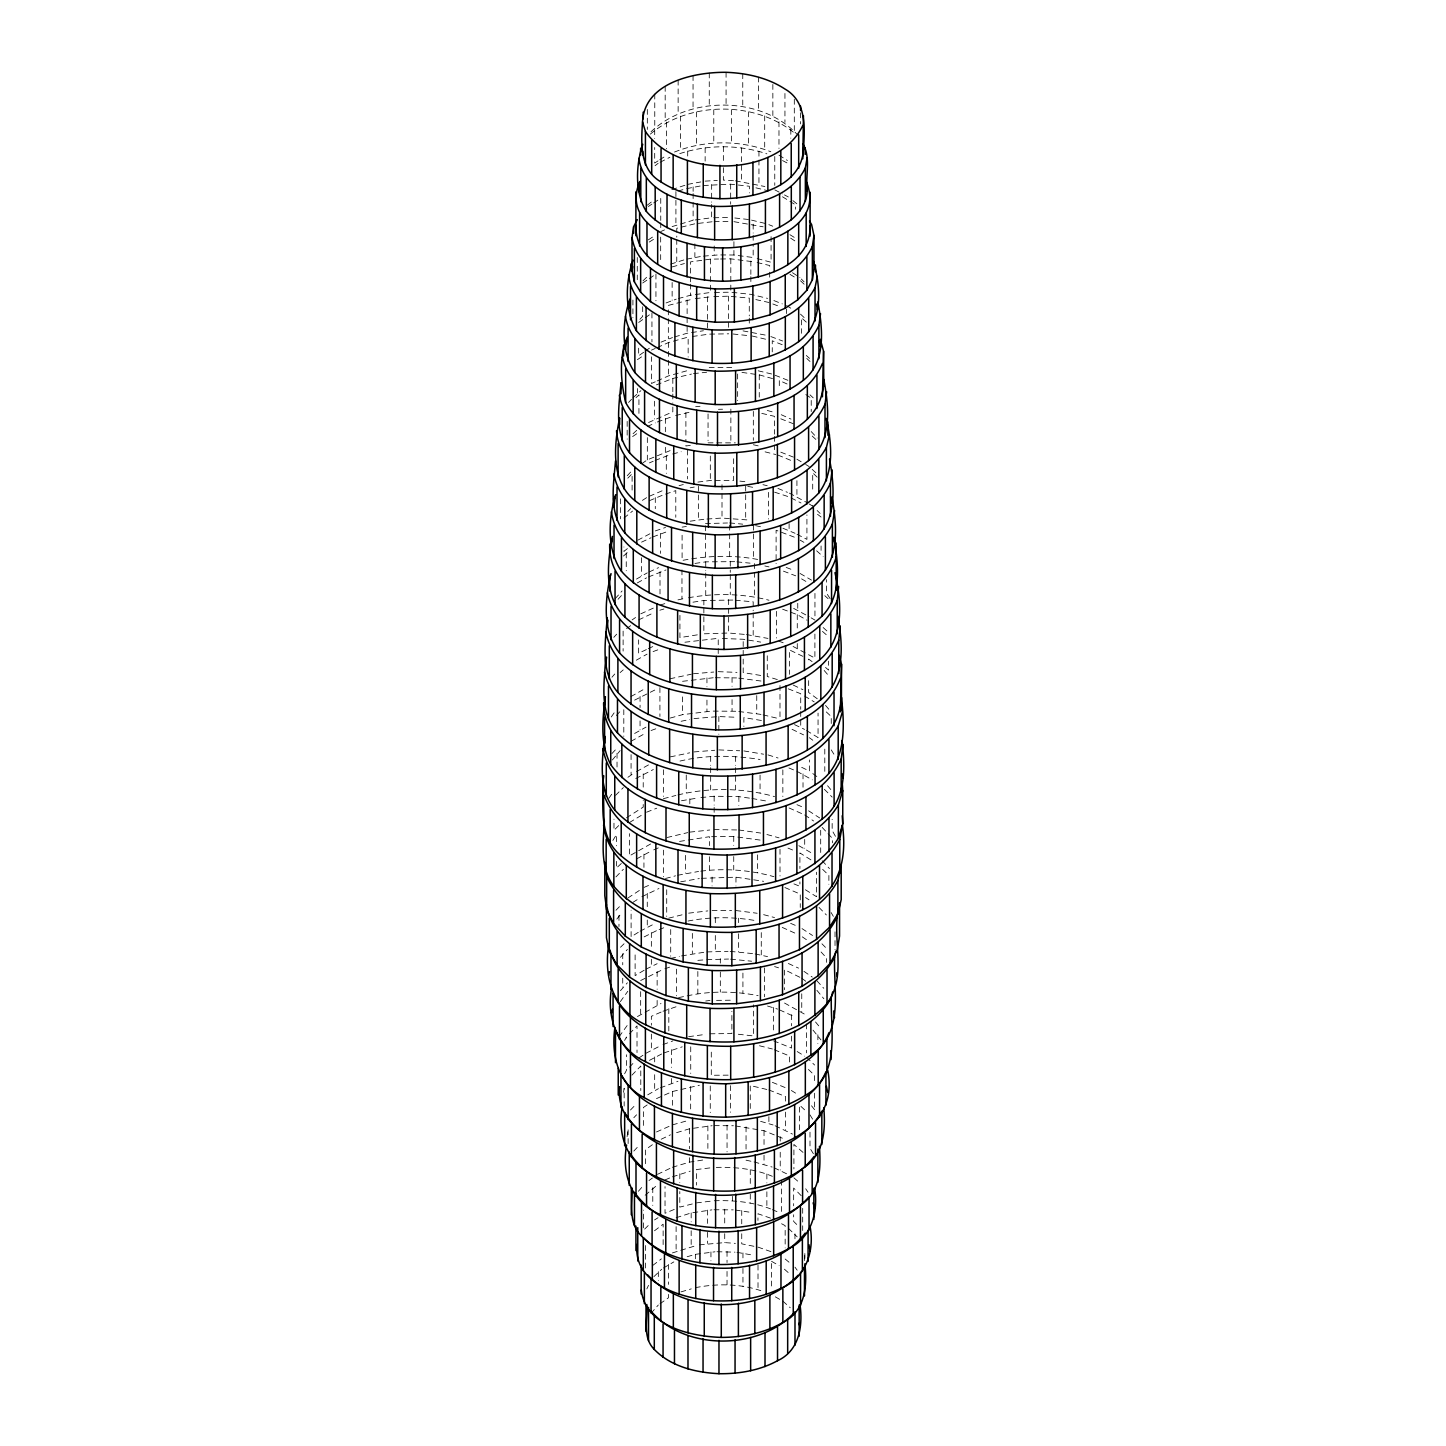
<?xml version="1.0" encoding="UTF-8"?>
<svg xmlns="http://www.w3.org/2000/svg" width="1446" height="1446" viewBox="0 0 1446 1446"><rect width="100%" height="100%" fill="white"/><g stroke="black" fill="none" stroke-linecap="round" stroke-linejoin="round"><path stroke-width="0.75" stroke-dasharray="5 3.75" d="M804.554 1260.605L804.844 1252.688L804.844 1259.358M627.094 1136.628L628.124 1128.892L628.124 1144.455M623.515 1092.308L624.166 1088.278L624.166 1106.063M646.832 1288.928L648.513 1285.331M624.618 1040.433L626.443 1036.963L626.443 1041.409M624.618 1073.782L626.443 1070.311L626.443 1054.749M616.809 919.132L622.015 912.408M612.869 840.451L616.448 834.685L616.448 845.802M620.461 957.324L627.383 949.426M620.461 990.673L627.383 982.774M611.278 716.963L614.749 711.938M612.327 760L620.153 750.601M608.802 798.373L612.327 793.348M620.334 1001.644L627.799 991.287M619.105 1036.728L627.799 1024.636M651.043 131.731C688.856 95.852 760.704 95.779 796.818 134.062M638.391 1191.287L644.103 1184.672M611.965 677.216L614.749 674.017M653.935 1276.619L661.708 1269.227M651.007 1313.293L658.328 1304.997M623.479 556.041L629.661 550.546M615.146 598.716L622.087 590.944M618.057 599.277L622.322 594.559M613.809 637.343L616.647 634.198M627.239 475.734L632.625 469.914M616.358 715.463L622.304 709.082M611.893 753.601L617.84 747.221M628.576 402.476L631.522 399.313M632.986 397.74L640.903 390.637M633.818 1117.722L636.565 1114.794M633.818 1151.07L639.295 1145.214M639.891 319.331L642.675 316.367L642.675 303.027M629.462 1033.8L637.017 1025.901L637.017 1052.58M629.462 1067.148L635.499 1060.822M615.942 876.927L623.389 869.263M615.942 910.275L621.907 904.148M631.92 1075.155L640.777 1066.063L640.777 1090.519M630.456 1110.022L636.348 1103.949M627.799 478.174L632.101 473.764L632.101 491.568M627.799 511.523L630.655 508.594M650.339 134.117C689.471 100.822 755.86 100.822 795.246 133.701M615.544 795.372L623.353 787.582M618.671 825.612L613.972 830.293L613.972 819.177M645.151 1195.264L658.038 1184.364M648.206 1225.575L643.615 1230.13L643.615 1210.103M620.497 947.257L625.034 942.792M643.018 280.795L647.32 276.602M621.328 863.479L616.448 868.034L616.448 861.364M636.005 397.65L638.933 394.921L638.933 414.93M633.059 433.728L637.469 429.625M620.153 672.553L623.244 669.878M627.944 777.279L634.686 772.598M637.451 1016.556L661.003 1003.506M623.931 518.048L632.571 511.053M627.383 548.612L623.931 551.396L623.931 546.95M655.056 165.73L658.147 163.308M647.32 205.169L651.965 201.518M654.478 1230.781L663.136 1224.202L663.136 1246.434M652.742 1265.449L661.4 1258.87M652.381 1144.708L645.549 1149.66L645.549 1167.446M648.965 1180.532L652.381 1178.056M626.57 628.576L631.757 624.853M663.407 1268.015L673.836 1261.906M660.009 1303.786L668.468 1297.767L668.468 1293.32M638.662 322.458L643.651 318.915M645.314 317.74L650.284 314.198M643.651 352.264L638.662 355.806L638.662 346.913M645.314 351.089L650.284 347.564M636.475 579.087L647.248 572.869M637.306 582.919L646.543 577.858M632.101 619.918L635.571 617.496M632.625 436.565L638.138 432.788M641.825 463.624L647.338 459.846L671.522 450.031M637.397 359.674L642.657 356.096M634.631 700.117L657.93 688.459M634.631 733.465L646.019 727.121M647.157 1104.943L643.416 1107.473L643.416 1127.482M642.675 283.018L647.645 279.656M649.308 278.554L654.279 275.192M648.314 206.525L651.857 204.139M653.646 202.964L660.75 198.21L660.75 220.443M648.314 239.873L653.646 236.313M638.807 1058.038L644.175 1054.459M645.964 1053.266L661.057 1045.44M636.8 858.797L651.748 850.718M627.871 898.02L640.361 889.796M649.471 1060.352L662.196 1053.7M647.736 1094.839L658.436 1088.657M642.404 500.388L647.555 497.026M658.038 160.886L654.695 163.055L654.695 147.492M659.719 159.801L666.407 155.463M635.77 778.526L653.321 769.543M626.48 817.821L643.217 807.121L643.217 800.451M654.532 1219.936L658.038 1217.713M632.896 902.376L640.072 897.839M641.879 896.719L658.942 888.513M638.282 932.327L631.107 936.845L631.107 910.167M640.072 931.206L655.038 923.47M649.236 242.06L654.948 238.463M629.444 822.539L642.729 814.514M648.585 422.485L672.824 411.803L672.824 402.91M644.139 936.9L657.153 930.356M644.139 970.248L635.119 975.634L635.119 951.179M645.946 969.182L657.153 963.705M636.33 660.189L647.067 654.134M630.944 696.556L645.278 688.495M631.071 741.274L645.512 733.212M636.475 771.604L649.127 764.554M640.668 980.515L662.937 969.489M649.435 500.678L663.497 494.785M637.74 540.208L651.387 532.996M660.099 162.295L669.86 157.271M672.408 1252.923L697.334 1245.223M661.202 1139.231L670.474 1134.821M657.496 1174.333L670.474 1168.169M638.644 619.882L654.026 612.634M646.344 649.597L638.644 653.231L638.644 639.891M648.26 648.694L654.026 645.982M661.057 342.142L672.517 337.533M641.572 542.142L651.025 537.767M652.905 536.9L669.118 530.881M649.127 571.983L658.581 567.627M648.477 576.972L665.991 569.959M640.777 613.845L654.243 607.682M647.338 426.498L655.345 422.901M657.352 421.997L673.565 416.105M651.441 350.131L655.255 348.45M657.153 347.6L668.612 342.503L688.151 337.081L688.151 357.09M655.255 381.798L651.441 383.497L651.441 356.819M657.153 380.949L668.612 375.852L688.151 370.429M656.484 1098.617L672.462 1091.513L699.376 1085.259M656.484 1131.965L670.474 1125.747M666.064 302.955L676.24 299.141M660.75 231.559L664.545 229.896M672.119 226.588L693.122 220.244L693.122 202.458M661.057 1012.092L651.351 1016.321L651.351 1025.214M662.991 1011.242L676.746 1006.543M662.991 1044.59L672.788 1040.957M653.7 849.887L659.557 847.356M643.94 887.446L651.748 884.084M664.076 1052.887L682.223 1046.832M660.316 1087.844L677.975 1081.319M649.435 462.883L653.176 461.274M655.056 460.479L670.546 454.532M649.435 496.231L662.557 490.61M674.505 152.029C704.889 139.882 740.352 139.828 770.826 151.758M665.033 1179.918L670.564 1177.604M672.408 1176.845L690.212 1171.133M674.252 1209.434L665.033 1213.266L665.033 1186.588M670.727 264.112L684.808 259.629M646.525 812.218L656.737 808.206M650.61 843.976L629.444 855.887L629.444 833.655M656.43 384.853L672.824 378.454L691.405 374.098M659.087 929.597L664.889 927.338M653.086 651.586L659.43 649.272M651.062 730.501L656.864 728.423M664.871 968.802L670.673 966.759M665.54 494.098L675.788 490.61L675.788 517.288M655.291 530.935L665.54 527.447M679.747 153.638C707.709 144.437 738.942 144.492 766.85 153.836M671.812 189.607L685.711 185.016M676.113 1217.731L691.17 1212.941L711.884 1209.868M676.583 1132.67L689.362 1128.82L712.137 1125.711M672.336 1167.284L689.362 1162.168L703.768 1159.873M659.864 610.212L663.877 609.019M687.157 1256.737L695.363 1254.333L714.957 1251.802M680.994 1291.893L691.26 1288.874M668.341 305.395L693.23 298.979M674.595 336.918L687.121 333.249L703.407 330.754M660.009 605.043L665.991 603.307M677.975 599.873L686.29 598.084M675.625 415.526L690.32 412.02M670.203 718.066L682.548 714.649L711.125 711.143M672.462 1124.861L688.639 1120.379M672.137 266.914L684.428 263.552M678.282 298.581L690.573 295.219L710.402 292.49L710.402 259.141L718.572 259.015M678.066 190.98L684.518 189.245M686.669 188.649L701.346 185.793M679.566 841.409L709.371 836.71L709.371 845.603M665.485 878.499L675.553 875.824M677.559 875.282L698.563 871.468M672.679 453.99L681.174 451.748M679.042 485.657L683.289 484.537M680.018 761.066C706.19 754.776 733.592 755.246 760.054 759.512M663.425 798.662L675.878 795.463M677.939 794.939C709.516 787.293 743.262 787.817 774.55 796.601M692.291 1203.958L679.801 1207.121L679.801 1191.558M680.668 881.807L699.286 878.572M668.703 918.156L682.657 914.667M686.814 259.141L701.31 256.376M681.5 800.741L698.653 797.849M666.949 837.541L687.736 832.607M688.007 921.048C710.763 916.583 734.369 916.728 757.162 920.885M670.709 958.427L679.367 956.421M681.518 955.914L704.871 952.137M684.934 642.223L718.228 638.319L718.228 653.881M670.004 678.77L691.333 674.216M681.12 721.283L689.706 719.475M670.402 756.873L689.706 752.824M678.608 997.613L685.024 996.312M687.157 995.878C710.42 990.799 734.803 990.998 758.12 995.679M690.158 487.826L694.261 487.049M690.158 521.193L704.817 519.168M687.7 184.365L700.786 181.943M699.376 1244.861L724.717 1242.602L735.363 1243.379M692.977 602.187L703.859 600.47L733.104 600.054M697.334 634.848L679.927 637.596L679.927 615.363M695.363 1287.681C717.324 1283.343 740.605 1283.65 761.879 1291.025M695.255 298.653L711.667 296.665M682.096 527.121L686.344 526.471M757.65 559.457C732.724 554.722 706.949 555.662 682.096 560.47L682.096 533.791M694.948 563.434L705.738 561.843L734.658 561.663M688.459 597.758C715.065 592.968 742.774 593.493 769.001 600.235M690.32 445.368L685.892 446.001L685.892 439.331M682.548 681.301L713.221 677.758M692.363 336.484L709.209 334.134L728.712 333.809M710.402 259.141L690.573 261.871L690.573 281.88M703.407 185.504L730.664 184.184L749.353 186.245L749.353 192.914M695.183 219.973L711.649 217.75L711.649 204.41M705.72 1001.012L709.986 1000.451M688.639 1036.674L705.72 1034.36M700.732 871.179C725.115 868.07 750.239 869.986 773.917 876.674M697.894 482.096L710.311 480.488L733.646 480.379L733.646 455.924M709.823 1167.934L696.466 1169.543L696.466 1185.105M696.466 1202.891L712.047 1201.03M701.418 878.318L735.96 877.18L763.633 881.319M688.639 913.167L707.799 910.908M712.047 221.78L694.875 223.787L676.764 228.287L676.764 237.18M703.461 256.141L718.59 254.912M700.876 797.614L714.143 796.222L738.852 796.638L749.769 798.174M689.814 832.119L709.715 830.022M693.465 373.61L706.624 372.255M695.653 406.742L700.045 406.29M706.967 951.92L728.043 951.341M693.465 673.746L713.728 672.047M693.99 718.572L718.843 716.565L737.605 717.324M693.99 751.938L714.704 750.257M697.84 960.361L704.582 959.855M706.841 959.674L728.531 959.041M706.949 519.042L722.006 518.048L749.823 520.108M705.142 181.13L717.288 180.425M714.017 1209.76L733.23 1209.868M714.27 1125.639L733.375 1125.747M744.256 634.378L728.639 633.005L703.859 633.818L703.859 607.139M716.981 1251.73L735.002 1252.164M713.782 296.611L728.495 296.177L749.281 298.111L749.281 315.897M705.503 523.579L727.483 522.982M718.427 409.308L722.566 409.218M708.052 442.838L735.363 442.874M709.209 367.483L735.146 367.573M715.318 677.722L736.538 677.921M713.221 711.107L736.538 711.269M720.596 258.997L730.808 258.852L755.029 262.015M714.487 292.417L730.808 292.2L750.854 294.351L767.591 298.382M713.764 217.731L730.664 217.533M716.547 1000.361L731.875 1000.198M709.986 1033.8L731.875 1033.547L731.875 1011.314M711.595 836.692L733.737 836.529L761.699 840.289M728.151 1075.155L711.287 1075.264L711.287 1048.585M716.294 1167.41C735.273 1166.85 754.758 1168.91 772.363 1176.321M714.27 1200.758C733.285 1200.144 752.733 1201.879 770.537 1208.892M712.065 910.42L731.622 910.51M714.197 221.545L729.543 221.636M720.777 254.93L733.917 255.02L753.167 257.515L753.167 244.175M714.143 829.57L736.61 829.95M730.158 951.378L753.041 953.637M722.385 638.481L743.19 639.259L760.704 642.096M718.228 671.667L736.954 672.372M718.843 749.914L739.701 750.763M730.591 959.15L751.595 961.21M733.465 180.714L723.361 180.063L723.361 164.501M735.49 180.84L764.88 186.516M735.363 1210.031L751.884 1212.525M735.49 1125.928L764.03 1130.718L784.13 1138.906M735.327 600.253L753.185 601.825L753.185 610.718M746.479 634.577L767.953 638.409M736.99 1252.344L753.709 1255.273M743.045 330.881L766.741 335.345M729.67 522.928L742.702 524.157M736.864 561.861L750.076 563.145M733.014 333.99L747.944 335.58M738.779 678.156L760.976 681.03M738.779 711.504L760.976 714.396M734.821 217.984L749.353 219.593M738.328 1034.252L753.402 1035.932L753.402 1004.789M739.882 481.102L748.197 482.078M733.917 221.672L763.127 226.805M735.96 910.546L757.162 913.257M751.956 798.481L766.922 801.138M738.852 829.986L760.686 833.059M741.961 372.399L759.258 374.876L775.291 379.358M755.101 953.944L767.555 956.601M760.704 675.445L743.19 672.607L743.19 639.259M761.409 720.488L743.877 717.577L743.877 726.47M743.877 750.926L763.596 754.197M747.763 486.38L756.005 487.88M753.908 1246.289L741.744 1243.849L741.744 1232.715M746.046 1160.18L752.028 1161.481M754.035 1161.915L772.128 1167.049M755.824 299.575L768.91 302.485M755.607 525.639L763.813 527.483M764.844 565.946L769.001 566.886M761.789 413.375L774.478 416.34L774.478 434.143M753.33 444.735L759.674 446.218M752.209 336.014L766.235 339.358M758.228 370.809L772.254 374.134L788.16 380.406M763.09 714.884L779.99 718.897M766.832 1089.471L750.257 1085.53L750.257 1112.209M760.614 1121.337L773.05 1124.952M757.126 262.521L769.688 265.522L769.688 269.968M755.915 187.835L766.886 190.492M751.54 220.117L766.886 223.859M767.519 1006.018L777.587 1009.091M759.475 1045.765L772.363 1048.983M765.079 451.857L775.779 454.532M762.946 484.663L767.23 485.729M763.633 914.667L774.514 917.541M757.144 258.563L771.08 262.25L771.08 235.571M766.922 834.505L779.069 837.867M767.284 410.465L775.291 412.706M777.333 679.566L767.266 676.511L767.266 654.279M767.989 754.92L778.056 758.011M774.586 966.579L778.563 967.826M774.604 492.164L789.1 496.9L800.976 502.973M782.882 528.224L795.047 533.285M770.555 1218.147L757.957 1213.754L757.957 1220.424M757.957 1247.103L772.652 1252.236M774.152 1167.808L788.052 1174.477M782.648 609.218L797.27 614.64L807.067 620.244M778.472 641.03L784.744 643.343M793.095 646.452L814.893 658.075L814.893 633.619M772.833 303.967L780.677 306.914M770.881 336.575L782.629 341.003M794.306 537.153L776.104 530.248L776.104 563.615M786.208 567.447L794.306 570.519M783.443 571.134L795.716 575.833M793.655 608.405L809.218 616.701M780.786 418.816L793.366 423.75M780.786 452.164L793.366 457.099M788.269 688.82L800.723 693.719L800.723 709.281M794.505 724.609L804.572 729.399M782.196 344.708L772.254 340.786L772.254 351.902M768.892 1089.959L785.54 1096.538L785.54 1103.208M775.128 1125.783L792.48 1134.098M773.881 300.551L782.286 303.895M768.838 224.636L772.742 226.209M779.575 1009.904L795.3 1017.026M773.592 1040.831L791.558 1048.061L791.558 1034.721M787.962 848.097L793.926 850.537M793.926 883.886L799.909 886.326L799.909 881.879M774.279 1049.76L789.57 1056.014L789.57 1064.907M772.363 1082.331L785.738 1087.808M777.93 455.074L791.233 460.551M777.93 488.423L787.419 492.327M789.335 493.104L807.446 502.865M788.901 767.953L794.939 770.483M796.963 771.333L812.29 779.846M796.963 804.681L803.018 807.23M772.363 1209.669L779.701 1212.778M784.889 887.537L800.253 894.116L800.253 907.455M790.637 923.361L796.403 925.82M789.046 807.953L802.747 814.062M798.825 845.675L811.802 853.122M787.112 384.003L779.304 380.479L779.304 389.372M781.256 414.713L791.016 419.105M782.232 927.392L796.529 933.845M788.359 963.506L798.554 968.133M802.892 656.339L789.408 649.887L789.408 674.342M793.258 685.079L802.892 689.688M792.065 729.308L803.596 734.893M801.68 767.32L809.362 771.043L809.362 759.927M799.837 977.279L784.545 969.706L784.545 989.715M784.545 1003.054L806.904 1015.472M797.017 534.297L806.922 539.358L806.922 514.903M782.521 160.56L788.323 163.597M774.767 189.842L782.521 193.909M784.455 194.921L788.323 196.963M781.581 1223.732L785.16 1225.666L785.16 1247.898M771.531 1261.292L779.123 1265.684M775.327 1296.827L781.021 1300.117M800.108 540.135L803.904 542.34M800.108 573.484L811.459 580.099M801.572 578.87L807.302 582.232M811.116 617.84L814.948 620.081M796.891 459.195L803.922 463.425M805.675 464.473L809.2 466.588M804.572 696.05L814.206 701.87M806.507 730.555L818.056 737.55L818.056 713.095M789.986 274.36L795.246 277.56M786.479 305.558L791.739 308.775M782.485 196.783L788.07 200.199M789.932 201.356L795.499 204.79L795.499 209.236M789.932 234.704L795.499 238.138M797.18 1051.531L804.663 1056.14M810.917 859.864L799.909 852.959L799.909 868.54M805.404 889.76L816.43 896.647L816.43 872.191M791.342 1090.483L798.481 1094.947M809.2 503.967L812.706 506.172L812.706 501.726M778.978 155.156L787.437 160.506M808.585 810.808L819.701 817.966M805.53 897.55L809.055 899.846M802.006 928.603L812.562 935.508M790.637 238.138L796.204 241.807M792.498 272.716L799.927 277.596M804.699 814.948L813.592 820.985M805.838 394.541L811.224 398.228L811.224 411.568M802.277 936.845L807.266 940.28M803.94 971.351L812.254 977.08M812.11 661.635L808.657 659.105L808.657 663.551M817.261 698.761L808.657 692.471L808.657 676.891M809.362 737.695L812.797 740.225M812.797 773.574L817.948 777.388M801.753 978.219L806.904 982.123M817.532 514.288L821.075 517.053M792.914 200.633L797.505 204.302M788.432 1228.377L797.18 1236.854M785.16 1259.014L790.058 1263.081M803 1152.39L793.908 1144.455L793.908 1168.928M793.908 1177.821L799.963 1183.099M822.467 631.378L828.522 636.71M825.485 667.401L828.522 670.058L828.522 661.165M784.401 1269.172L790.239 1274.378M782.937 1301.219L790.239 1307.726M806.29 322.115L801.409 317.74L801.409 333.303M806.29 355.463L809.561 358.391M816.629 550.799L823.154 556.674M824.816 595.698L828.106 598.68M823.172 627.546L828.106 632.029M812.2 436.041L816.719 440.235M812.2 469.39L816.719 473.583M826.299 711.92L831.251 716.547L831.251 725.44M806.741 358.427L809.995 361.464M809.995 394.83L813.23 397.867M800.939 1106.389L805.476 1110.636M800.488 280.777L805.061 285.079M800.488 314.125L806.579 319.855M813.014 1030.13L820.948 1039.891M806.543 1057.297L814.622 1065.033M822.647 869.353L828.883 875.39L828.883 884.283M808.459 1069.444L814.586 1075.426L814.586 1084.319M811.513 1105.774L816.845 1112.607M817.153 477.162L812.706 472.824L812.706 492.833M817.153 510.528L820.117 513.42M824.365 789.299L832.155 797.108M801.192 1195.661L793.655 1188.052L793.655 1205.837M796.674 1224.437L793.655 1221.4L793.655 1214.73M819.032 907.455L826.371 914.957M821.961 943.804L827.853 949.805M801.319 279.024L804.084 281.862M822.159 827.401L826.552 832.101M828.016 833.673L832.408 838.391L832.408 842.837M822.159 860.75L829.48 868.594M811.224 431.577L817.207 438.048M821.057 951.974L826.516 957.921L826.516 962.367M816.954 980.858L823.786 988.305M824.166 670.456L829.697 676.927M825.539 705.413L831.089 711.884M827.564 785.72L831.685 790.601M816.9 990.311L823.859 998.752M815.526 1021.961L821.075 1028.721M794.957 1267.148L797.18 1270.203M805.675 1188.775L808.025 1192.227M830.094 598.572L826.425 592.968L826.425 579.629M831.251 749.896L835.481 756.71M809.995 1114.884L813.375 1120.379M813.375 1153.727L809.995 1148.232L809.995 1130.447M831.107 912.553L833.348 916.366M835.445 836.33L832.155 830.456L832.155 819.34M835.029 931.839L835.029 949.624M824.798 749.118L824.798 771.351M821.075 545.955L821.075 550.402M820.695 830.275L820.695 852.507M817.876 1034.776L817.876 1043.669M814.948 593.402L814.948 617.858M814.586 1093.212L814.586 1108.775M806.543 1023.949L806.543 1052.851M804.699 839.403L804.699 848.296M803.018 773.881L803.018 787.22M802.693 1208.296L802.693 1230.528M801.753 993.782L801.753 1011.567M800.723 711.504L800.723 727.067M800.578 112.806L800.578 123.922M799.439 1107.202L799.439 1131.658M797.758 603.289L797.758 609.959M797.27 614.64L797.27 627.98M797.27 643.542L797.27 647.989M796.927 480.668L796.927 496.231M794.957 1233.8L794.957 1240.469M794.306 99.322L794.306 130.447M791.558 1014.712L791.558 1025.829M790.817 129.309L790.817 138.201M789.1 523.579L789.1 530.248M786.552 309.137L786.552 313.583M785.54 1112.101L785.54 1129.886M784.943 93.466L784.943 122.368M782.846 769.85L782.846 796.529M781.545 1180.207L781.545 1213.555M780.225 1136.683L780.225 1141.129M780.225 1152.245L780.225 1170.031M779.99 685.549L779.99 716.674M780.009 849.29L780.009 875.969M778.978 121.789L778.978 148.486M776.394 611.351L776.394 638.029M774.767 156.493L774.767 185.395M774.478 436.367L774.478 449.706M773.592 1007.482L773.592 1031.938M772.851 84.446L772.851 115.572M771.531 1263.515L771.531 1287.97M769.688 272.191L769.688 278.861M768.892 1116.637L768.892 1123.307M768.386 492.363L768.386 519.042M766.868 1173.989L766.868 1182.882M766.868 1191.775L766.868 1207.338M764.699 115.879L764.699 149.227M764.627 967.898L764.627 996.8M764.03 1130.718L764.03 1146.28M764.03 1155.191L764.03 1164.084M761.265 932.598L761.265 954.83M760.054 775.074L760.054 792.878M759.258 374.876L759.258 397.108M758.951 151.179L758.951 157.849M758.951 160.072L758.951 184.528M758.59 77.054L758.59 110.402M758.011 1265.105L758.011 1289.579M757.632 854.839L757.632 872.625M756.746 695.598L756.746 713.384M754.469 563.579L754.469 596.927M753.33 411.387L753.33 440.289M753.565 525.187L753.565 558.536M753.167 224.166L753.167 233.059M753.167 235.282L753.167 241.952M753.185 612.941L753.185 635.174M750.854 261.003L750.854 274.342M750.854 276.566L750.854 283.235M750.275 1169.687L750.275 1185.25M750.275 1194.143L750.275 1203.036M749.281 318.12L749.281 324.79M748.594 111.794L748.594 145.142M746.046 1126.832L746.046 1149.064M745.684 486.019L745.684 519.367M742.919 973.05L742.919 993.059M742.955 1252.887L742.955 1259.556M742.955 1268.449L742.955 1286.235M742.756 73.692L742.756 107.04M741.744 1210.483L741.744 1223.822M741.563 147.872L741.563 181.22M738.852 796.638L738.852 805.53M738.635 918.21L738.635 922.656M738.635 933.773L738.635 951.558M737.641 374.008L737.641 400.687M735.96 877.18L735.96 886.073M735.634 756.511L735.634 765.404M735.634 767.627L735.634 789.859M733.917 241.681L733.917 255.02M733.737 836.529L733.737 845.422M733.737 856.538L733.737 869.877M732.471 1196.348L732.471 1200.795M732.056 677.433L732.056 686.326M732.056 699.665L732.056 710.781M731.369 109.733L731.369 143.082M730.808 258.852L730.808 292.2M730.863 409.073L730.863 442.422M730.664 184.184L730.664 204.193M730.266 561.229L730.266 572.345M730.266 574.568L730.266 594.577M730.411 1085.639L730.411 1112.317M729.67 525.151L729.67 556.276M728.639 599.656L728.639 633.005M728.495 296.177L728.495 327.302M727.049 1125.187L727.049 1151.866M727.031 1251.423L727.031 1262.539M727.031 1271.432L727.031 1284.771M726.073 72.3L726.073 105.648M724.717 1209.254L724.717 1224.816M724.717 1233.709L724.717 1242.602M723.361 146.715L723.361 162.277M722.006 484.699L722.006 491.369M722.006 493.592L722.006 518.048M720.325 958.662L720.325 963.108M720.325 972.001L720.325 992.01M718.843 716.565L718.843 734.351M715.318 917.722L715.318 924.392M715.318 935.508L715.318 951.07M714.197 246.001L714.197 254.894M714.143 796.222L714.143 805.115M714.143 807.338L714.143 814.008M713.782 109.769L713.782 143.118M712.065 877.071L712.065 885.964M711.649 184.401L711.649 202.187M710.944 1251.911L710.944 1260.804M710.673 756.493L710.673 765.386M710.673 767.609L710.673 789.841M710.311 456.032L710.311 480.488M710.257 1085.964L710.257 1112.643M709.371 856.719L709.371 870.058M709.263 72.951L709.263 106.299M708.052 413.936L708.052 440.614M707.871 1125.874L707.871 1150.329M707.6 1210.085L707.6 1223.424M707.6 1232.317L707.6 1243.433M707.474 296.791L707.474 327.917M706.949 677.867L706.949 686.76M706.949 700.099L706.949 711.215M705.738 561.843L705.738 570.736M705.738 572.959L705.738 595.192M705.503 525.802L705.503 556.927M705.142 147.781L705.142 161.121M703.859 600.47L703.859 604.916M698.364 486.254L698.364 519.602M697.84 971.477L697.84 993.709M696.611 111.938L696.611 145.287M695.363 1254.333L695.363 1258.779M694.875 243.796L694.875 257.135M693.122 186.896L693.122 191.342M693.122 193.565L693.122 200.235M693.05 75.59L693.05 108.956M692.345 933.393L692.345 953.402M691.17 1212.941L691.17 1221.834M691.17 1230.727L691.17 1246.289M690.736 1046.796L690.736 1073.492M690.573 284.103L690.573 295.219M690.664 1086.47L690.664 1110.926M689.814 798.77L689.814 805.44M689.362 1128.82L689.362 1148.829M689.362 1157.722L689.362 1162.168M687.7 151.017L687.7 157.686M687.537 450.068L687.537 478.969M687.121 299.9L687.121 315.463M687.121 317.686L687.121 333.249M686.254 775.02L686.254 792.806M685.892 412.652L685.892 437.108M685.603 855.363L685.603 873.149M682.548 696.864L682.548 714.649M681.97 569.814L681.97 598.716M680.578 116.114L680.578 149.462M679.801 1173.772L679.801 1182.665M678.138 80.145L678.138 113.493M676.764 239.403L676.764 261.636M676.475 969.145L676.475 995.824M675.915 191.577L675.915 224.925M676.113 1226.624L676.113 1251.079M672.824 378.454L672.824 391.794M672.824 394.017L672.824 400.687M672.462 1091.513L672.462 1107.076M672.137 282.476L672.137 300.262M671.595 1049.651L671.595 1067.437M671.595 1078.553L671.595 1083.018M670.709 929.525L670.709 956.204M668.811 1008.693L668.811 1030.926M668.612 342.503L668.612 349.173M668.612 351.396L668.612 358.066M668.612 360.289L668.612 375.852M668.468 1264.4L668.468 1284.41M668.341 309.842L668.341 316.511M668.341 318.735L668.341 338.744M666.714 889.76L666.714 916.439M666.407 122.115L666.407 148.793M666.299 455.653L666.299 473.438M665.359 418.4L665.359 431.739M665.359 447.302L665.359 451.748M665.178 86.362L665.178 119.711M663.425 769.76L663.425 796.439M663.479 850.121L663.479 876.8M660.75 222.666L660.75 229.336M660.677 237.108L660.677 261.563M660.461 533.393L660.461 553.402M660.009 571.676L660.009 593.908M659.918 687.573L659.918 716.475M658.328 1271.649L658.328 1280.541M657.135 971.531L657.135 989.317M657.135 1000.433L657.135 1004.88M655.942 274.071L655.942 300.75M655.291 497.587L655.291 508.703M654.767 94.026L654.767 127.375M654.695 129.706L654.695 138.599M654.677 1056.918L654.677 1063.587M654.677 1074.703L654.677 1090.266M654.387 401.211L654.387 418.997M652.779 1187.69L652.779 1205.476M651.947 313.023L651.947 341.925M651.351 932.598L651.351 948.16M651.351 959.276L651.351 965.946M651.351 1034.107L651.351 1049.669M647.32 109.426L647.32 129.435M647.338 437.614L647.338 459.846M647.266 893.321L647.266 906.66M647.266 919.999L647.266 926.669M645.44 1245.512L645.44 1269.968M643.94 854.098L643.94 867.437M643.217 773.773L643.217 787.112M641.572 557.704L641.572 575.49M640.668 991.631L640.668 1013.863M640.054 696.43L640.054 707.546M640.054 720.885L640.054 729.778M637.397 388.576L637.397 393.023M637.27 257.496L637.27 279.729M632.914 300.027L632.914 317.813M631.071 754.613L631.071 774.622M627.166 421.401L627.166 439.186M626.245 552.95L626.245 570.736M623.804 709.715L623.804 736.394M623.118 631.071L623.118 651.08M622.738 953.709L622.738 964.825M622.738 978.165L622.738 987.058M620.605 498.834L620.605 518.843M618.978 915.39L618.978 926.506M617.026 753.276L617.026 768.838"/><path stroke-width="1.5" d="M639.819 185.919L639.819 181.473C619.611 228.649 688.025 248.676 722.639 247.844C757.324 248.748 825.865 229.263 806.398 181.853L806.398 186.299M810.14 225.558C810.899 268.287 756.854 281.012 722.639 281.211C688.567 280.904 634.541 267.853 635.933 225.142M804.844 1263.804C807.392 1285.729 805.314 1311.468 782.864 1322.457C764.283 1333.266 742.611 1337.333 721.283 1337.405C690.79 1336.411 645.314 1326.271 641.301 1290.013M642.548 121.916C644.338 82.512 694.044 72.029 726.073 72.3C746.642 73.095 767.519 77.632 784.943 89.019C806.543 101.365 804.952 127.646 803.452 149.065C801.662 188.468 751.956 198.952 719.927 198.68C699.358 197.885 678.481 193.348 661.057 181.961C639.457 169.616 641.048 143.335 642.548 121.916L645.422 131.496L645.422 164.844M642.548 155.264L642.801 151.378M802.801 158.789L803.452 115.716M814.694 1188.305C818.346 1211.911 811.622 1237.686 788.504 1248.729C767.338 1260.478 742.937 1264.762 718.951 1264.527C691.206 1263.226 661.635 1256.393 641.5 1236.005C628.106 1223.081 632.408 1204.572 632.155 1188.106M841.518 697.55C836.873 764.338 744.473 774.387 692.815 767.754C665.287 763.018 637.288 753.438 617.478 732.869C598.644 712.39 604.464 683.036 605.657 657.713M604.482 705.377L605.151 697.207M840.343 711.866L841.518 664.202L839.24 656.123M800 1304.672C803.018 1326.018 799.331 1350.745 777.532 1360.722C759.674 1370.483 739.141 1373.989 718.969 1373.7C695.761 1372.507 670.998 1366.687 654.297 1349.443C642.024 1337.17 647.953 1319.692 646.832 1304.491M823.569 384.672C818.291 441.572 741.292 449.345 696.719 443.705C669.57 438.807 639.548 428.251 625.666 402.494C620.714 381.672 618.78 357.252 627.239 337.189M822.431 396.8L823.569 351.324L820.334 339.304M834.975 572.688C841.518 601.355 844.826 638.608 819.755 659.701C790.944 683.108 752.607 690.23 716.33 689.724C681.572 687.826 644.446 679.005 619.575 653.014C601.934 631.595 605.079 600.162 610.592 574.984M607.356 626.136L607.971 620.153M837.234 633.8L837.234 600.452L838.644 586.498M837.722 615.96C842.964 643.976 845.549 679.638 820.84 699.683C791.504 723.325 752.571 730.483 715.734 729.887C680.542 727.88 642.964 718.861 617.894 692.417C600.054 671.739 605.44 642.675 607.23 617.641M605.711 665.124L606.579 657.044M838.77 673.475L838.77 640.126L840.289 625.973M829.516 458.997C834.541 486.272 837.758 521.247 813.375 540.659C785.793 562.422 749.498 568.929 715.137 568.17C682.548 566.109 647.7 557.578 624.762 532.797C608.332 512.643 613.574 484.79 615.526 460.858M613.881 507.347L615.237 496.394M830.474 516.385L830.474 483.018L832.119 469.878M823.768 379.34C828.865 406.344 832.842 441.301 808.603 460.605C782.304 481.193 747.781 487.32 715.119 486.507C684.229 484.482 651.17 476.33 629.516 452.725C613.863 433.005 619.069 405.946 621.003 382.702L621.003 393.818M842.096 740.442C845.042 767.573 846.723 800.65 822.196 819.032C791.757 842.891 751.793 850.013 713.944 849.091C678.156 846.76 639.873 837.324 614.749 809.995C597.849 789.353 602.241 760.867 604.555 736.231M602.946 781.979L603.759 775.779M824.997 437.578L824.997 404.229L826.66 391.758M841.174 792.354L841.174 759.005L843.054 744.563M626.57 1144.943C621.491 1175.092 631.251 1202.349 660.461 1214.694C683.904 1225.612 710.094 1229.082 735.743 1227.509C759.493 1225.25 783.587 1218.797 802.584 1203.777C820.876 1190.329 820.732 1166.687 819.43 1146.298M817.912 308.594L817.912 301.925C822.431 327.953 826.823 361.735 803.325 380.316C778.49 399.602 745.973 405.332 715.192 404.5C686.181 402.53 655.128 394.812 634.866 372.526C620.696 353.059 622.105 320.506 630.004 298.997M625.467 349.733L626.823 339.955M818.906 358.698L818.906 325.35L820.533 313.601M809.525 221.093L811.604 224.546L813.971 235.445L813.971 268.793L812.363 279.747L806.868 290.248L797.686 299.882L785.25 308.197L770.085 314.83L752.878 319.494L734.351 321.988L715.336 322.223L696.647 320.162L679.114 315.897L663.515 309.625L650.501 301.618L640.65 292.219L634.396 281.843L632.029 270.944L632.029 237.596L633.637 226.642L637.306 219.647M632.029 270.944L632.661 266.57M827.763 1070.383C840.524 1135.978 764.5 1156.565 714.125 1154.107C675.951 1152.209 614.803 1134.622 619.466 1086.633M812.363 279.747L812.363 246.398L813.971 235.445M608.676 944.401C603.651 978.183 612.887 1009.85 645.747 1024.78C672.95 1038.409 703.75 1043.036 733.935 1041.825C767.699 1039.204 803.904 1029.932 827.022 1003.506C847.971 975.508 831.161 938.291 838.897 906.696M622.214 1107.058C616.954 1136.339 628.197 1164.735 656.43 1176.755C680.705 1188.431 707.98 1192.245 734.713 1190.853C759.692 1188.739 785.033 1182.177 805.223 1166.705C824.202 1153.221 825.63 1129.091 823.786 1107.925M831.974 497.189C837.144 525.856 840.361 562.367 813.899 581.925C785.051 603.633 747.709 609.959 712.354 608.676C679.385 606.127 644.03 597.071 621.455 571.278C606.579 549.444 608.35 518.825 615.616 494.677M611.387 545.106L612.327 539.358M832.39 557.343L832.39 523.994L834.613 510.583M802.982 143.859C811.098 158.084 805.314 175.707 807.121 191.161C806.76 202.729 799.891 212.508 791.305 219.756C769.471 236.041 741.31 240.759 714.631 239.729C689.832 237.759 663.226 230.872 646.326 211.369C634.505 192.896 635.951 164.193 642.765 144.329M638.879 191.649L639.927 185.576M805.368 201.265L805.368 167.917L807.121 157.813M839.765 872.824L839.765 839.475L842.422 825.142C847.591 861.78 838.047 893.501 802.783 909.697C774.206 923.741 741.961 928.422 710.366 926.958C675.282 924.03 637.578 914.179 613.845 886.362C599.674 867.654 603.271 842.729 604.338 820.876M810.067 1226.533C814.839 1251.423 805.567 1278.137 780.967 1288.278C760.09 1298.472 736.574 1301.834 713.529 1300.731C682.331 1298.833 632.3 1283.56 637.126 1244.283M608.676 975.526L609.453 971.622M611.477 988.576C606.489 1017.785 617.171 1048.748 645.404 1061.653C671.522 1075.481 701.364 1080.343 730.682 1079.638C758.843 1078.029 787.419 1071.378 810.881 1055.074C844.645 1033.763 833.221 990.167 834.613 957.071L835.77 951.179M813.52 261.419C821.021 287.429 823.37 323.579 798.68 341.618C773.827 359.566 742.123 364.663 712.083 363.199C684.5 360.741 654.821 352.824 636.403 330.7C624.383 310.167 625.395 282.006 633.059 260.244M628.685 308.486L629.823 302.847M815.038 321.03L815.038 287.682L817.315 276.367M837.885 913.818L837.885 880.469L841.192 866.317L841.192 899.683L837.885 913.818L829.552 927.248L816.556 939.394L799.475 949.715L779.051 957.758L756.186 963.181L731.857 965.729L707.148 965.295L683.127 961.915L660.858 955.734L641.301 947.003L625.305 936.122L613.592 923.542L606.651 909.859L604.808 895.616L604.808 862.268L606.651 876.493L606.651 909.859M826.118 418.382C831.812 442.223 834.685 472.119 818.834 492.923C796.421 517.09 762.422 525.404 730.61 527.392C697.099 528.152 661.672 521.771 634.776 500.533C610.357 480.795 614.152 445.314 619.593 417.93L619.593 424.6M826.407 480.831L826.407 447.483L829.48 434.74M611.477 1013.05L612.399 1009.236M614.93 1027.347C611.025 1054.495 617.641 1084.373 644.247 1097.604C668.865 1111.811 697.514 1117.107 725.675 1117.162C753.456 1116.312 781.635 1110.383 805.332 1095.309C841.012 1075.499 830.456 1031.106 831.269 997.65L832.661 991.938M841.409 697.388C845.042 728.748 846.398 766.741 815.056 784.853C782.087 806.253 741.382 811.911 702.81 808.802C668.757 804.645 631.794 793.746 610.754 764.663C599.891 744.202 602.476 718.807 605.404 696.773M838.192 759.403L838.192 726.055L842.403 711.83M604.139 828.811L603.253 780.967C603.235 806.741 598.445 837.433 621.202 855.887C643.687 875.318 673.113 883.922 702.123 887.428C750.546 890.899 810.248 882.765 838.373 838.282L838.373 804.934L842.747 790.673L842.241 782.394M838.373 838.282L842.747 824.021L842.747 790.673M616.249 1031.143C632.697 1073.257 685.35 1083.162 725.675 1083.813C763.795 1082.042 813.086 1072.028 828.974 1032.679M833.89 537.225C838.246 563.036 842.458 595.553 822.069 616.123C795.878 640.614 758.861 648.585 723.994 649.471C688.911 648.947 651.694 641.229 624.925 617.117C603.253 596.62 607.483 562.621 612.399 536.412M611.043 573.61L609.688 577.46L609.905 591.197M609.688 544.112C608.115 600.09 680.325 615.381 723.994 616.123C766.217 614.785 822.539 602.837 836.312 556.71M645.422 131.496C677.324 178.039 777.388 178.852 802.801 125.441M604.482 672.029C615.598 720.614 674.234 734.351 717.361 736.574C762.675 736.538 821.509 725.657 840.343 678.517M622.431 357.144C631.342 398.409 681.066 410.266 717.505 412.291C756.077 412.381 806 403.326 822.431 363.452M607.356 592.788C617.37 640.253 674.505 653.99 716.33 656.376C760.723 656.574 818.129 646.235 837.234 600.452M605.711 631.775C615.49 679.963 673.42 694.026 715.734 696.538C760.849 696.845 819.087 686.452 838.77 640.126M613.881 473.999C622.16 518.879 676.005 532.291 715.137 534.803C757.306 535.345 811.459 525.91 830.474 483.018M602.946 748.612C611.766 798.011 670.98 812.905 713.944 815.743C760.415 816.412 819.99 806.127 841.174 759.005M619.34 395.174C626.913 437.831 678.029 450.7 715.119 453.158C755.246 453.755 806.687 444.898 824.997 404.229M630.366 1153.854C667.492 1208.748 774.803 1208.603 814.08 1156.457M625.467 316.385C632.3 356.529 680.379 368.784 715.192 371.152C753.023 371.785 801.427 363.524 818.906 325.35M632.029 237.596C638.12 275.047 682.946 286.597 715.336 288.875C750.673 289.562 795.824 281.934 812.363 246.398M621.979 1075.932C644.139 1114.667 695.201 1122.168 736.014 1120.505C770.049 1117.162 811.007 1106.136 825.919 1071.884L825.919 1105.232M607.266 908.359C617.117 953.727 672.101 967.302 712.263 970.537C757.686 971.622 815.526 962.042 837.288 916.692M606.452 904.365L606.452 937.713L609.308 951.685L617.117 965.006L629.57 977.116L646.091 987.437L665.991 995.571L688.368 1001.138L712.263 1003.885L736.629 1003.705L760.397 1000.614L782.521 994.74L802.06 986.317L818.129 975.761L830.058 963.488L837.288 950.058L839.548 936.05L839.548 902.702M624.654 1145.828L624.654 1112.48C660.207 1174.044 787.727 1174.206 821.834 1111.143L821.834 1144.491M611.387 511.757C617.93 557.776 672.86 572.345 712.354 575.327C755.933 576.448 811.333 567.338 832.39 523.994M638.879 158.301C643.56 192.969 684.934 204.067 714.631 206.38C747.528 207.302 789.281 200.506 805.368 167.917M603.578 824.979C609.67 874.215 668.359 890.23 710.366 893.61C757.198 895.11 816.484 885.603 839.765 839.475M643.307 1271.016L643.307 1237.668C683.452 1278.644 769.236 1279.746 805.241 1233.077M609.977 950.022C621.22 991.92 671.956 1004.735 710.04 1008.35C755.029 1009.977 811.802 1001.03 834.613 957.071M628.685 275.138C632.77 314.053 679.096 327.031 712.083 329.851C749.227 331.242 796.077 323.904 815.038 287.682M606.651 876.493C627.474 922.891 686.127 933.032 731.857 932.381C771.296 929.615 817.966 918.282 837.885 880.469M616.52 430.655C619.394 474.613 671.54 490.104 708.359 493.628C750.709 495.743 803.633 487.88 826.407 447.483M613.068 1026.479L613.068 993.131C632.282 1037.035 687.645 1046.741 730.682 1046.289C768.007 1043.813 812.11 1033.221 831.269 997.65M603.597 702.883C603.904 752.119 662.178 770.989 702.81 775.454C750.98 778.761 810.483 770.555 838.192 726.055M604.139 795.463C622.16 843.38 681.644 854.713 727.157 855.074C768.007 853.194 815.743 842.512 838.373 804.934M647.718 1274.938C684.898 1314.559 760.65 1314.504 798.12 1275.227M634.469 1225.684L634.469 1192.335C671.757 1244.626 767.844 1244.03 809.037 1196.782L809.037 1230.13M650.827 1310.889C684.898 1351.179 759.783 1350.672 794.993 1311.847L794.993 1345.196M813.122 1202.855L814.694 1208.314M799.005 1323.235L800 1326.904M839.258 655.327L840.289 659.34M830.564 496.701L832.119 503.226M842.096 773.809L843.054 777.912M819.231 341.111L820.533 346.95M826.407 1086.344L827.763 1092.616M833.492 538.201L834.613 543.931M805.964 185.106L807.121 191.161M808.965 1244.717L810.067 1250.989M836.674 972.778L837.324 976.701M816.394 304.058L817.315 309.733M833.727 1010.953L834.523 1017.659M842.241 815.743L842.747 824.021M830.691 1050.862L831.07 1059.593M836.312 590.058L836.095 542.973M841.518 664.202L841.409 710.727M834.107 772.923L834.107 806.272M834.035 692.381L834.035 725.729M832.191 653.773L832.191 687.121M832.028 853.176L832.028 886.525M831.558 570.176L831.558 603.524M830.854 613.935L830.854 647.284M830.058 930.14L830.058 963.488M829.552 893.899L829.552 927.248M828.938 739.484L828.938 772.833M828.974 818.364L828.974 851.73M827.889 421.925L827.889 435.264M827.022 970.139L827.022 1003.506M826.895 1039.096L826.895 1072.462M825.395 536.846L825.395 570.194M824.148 495.689L824.148 529.037M823.569 351.324L823.768 386.01M823.262 1010.302L823.262 1043.65M822.882 705.178L822.882 738.526M822.069 582.774L822.069 616.123M822.196 785.684L822.196 819.032M820.84 666.335L820.84 699.683M819.755 626.353L819.755 659.701M819.52 865.648L819.52 899.014M819.557 1083.976L819.557 1117.324M818.906 416.249L818.906 449.598M818.834 459.575L818.834 492.923M818.129 942.394L818.129 975.761M818.201 1051.188L818.201 1084.536M817.876 1149.01L817.876 1182.358M816.936 375.183L816.936 408.531M816.556 906.046L816.556 939.394M815.49 265.034L815.49 271.703M815.544 1122.747L815.544 1156.113M815.056 751.486L815.056 784.853M814.929 830.384L814.929 863.732M814.893 982.033L814.893 1015.381M813.899 548.576L813.899 581.925M813.845 1188.269L813.845 1219.394M813.375 507.311L813.375 540.659M813.086 336.629L813.086 369.977M812.182 1160.18L812.182 1193.528M810.881 1021.726L810.881 1055.074M810.14 192.21L810.067 236.132M808.983 1095.056L808.983 1128.404M808.73 298.472L808.73 331.821M808.603 427.257L808.603 460.605M808.26 593.963L808.26 627.311M808.079 1230.311L808.079 1261.436M807.338 386.01L807.338 419.358M807.356 716.348L807.356 749.697M807.067 470.492L807.067 503.841M806.868 256.9L806.868 290.248M806.181 213.104L806.181 246.453M805.946 796.746L805.946 830.094M805.205 147.709L805.205 154.379M805.223 677.27L805.223 710.619M805.332 1061.96L805.332 1095.309M805.223 1133.357L805.223 1166.705M804.428 637.162L804.428 670.51M804.482 1267.039L804.482 1295.941M803.325 346.968L803.325 380.316M802.783 876.348L802.783 909.697M802.584 1170.41L802.584 1203.777M802.385 1238.065L802.385 1271.414M802.06 952.968L802.06 986.317M800.578 106.136L800.578 110.583M800.451 1206.705L800.451 1240.053M800.56 1272.245L800.56 1305.593M800.018 177.587L800.018 210.935M799.475 916.366L799.475 949.715M799.168 1305.069L799.168 1336.212M798.68 134.876L798.68 168.224M798.68 222.756L798.68 256.105M798.68 308.269L798.68 341.618M798.662 517.379L798.662 550.727M798.734 992.209L798.734 1025.557M798.445 558.662L798.445 592.029M797.686 266.534L797.686 299.882M797.144 761.572L797.144 794.92M796.873 840.451L796.873 873.8M794.649 1031.396L794.649 1064.744M794.649 1104.617L794.649 1137.966M794.559 436.8L794.559 470.149M794.053 395.427L794.053 428.775M793.221 1247.139L793.221 1280.487M793.258 1281.21L793.258 1314.559M791.613 479.747L791.613 513.095M791.305 186.407L791.305 219.756M791.324 1142.503L791.324 1175.851M791.233 143.606L791.233 176.972M790.709 603.235L790.709 636.583M790.058 355.915L790.058 389.263M789.516 1179.285L789.516 1212.634M788.865 1070.944L788.865 1104.31M788.504 1215.381L788.504 1248.729M788.142 725.422L788.142 758.77M787.853 231.27L787.853 264.618M787.672 1320.144L787.672 1353.492M785.991 686.073L785.991 719.421M786.082 805.603L786.082 838.951M785.25 274.83L785.25 308.197M785.323 316.638L785.323 349.986M785.54 645.892L785.54 679.24M782.864 1289.109L782.864 1322.457M782.575 884.807L782.575 918.156M782.521 961.373L782.521 994.74M780.822 151.27L780.822 184.618M780.967 1254.929L780.967 1288.278M780.641 525.476L780.641 558.825M779.593 193.981L779.593 227.329M779.701 566.687L779.701 600.036M779.286 1000.216L779.286 1033.565M779.051 924.41L779.051 957.758M777.659 403.054L777.659 436.403M777.532 1327.374L777.532 1360.722M777.388 444.428L777.388 477.795M777.189 1112.263L777.189 1145.612M775.996 769.29L775.996 802.638M775.598 848.115L775.598 881.464M775.291 1038.915L775.291 1072.281M774.405 1149.769L774.405 1183.117M774.188 238.319L774.188 271.667M773.863 363.073L773.863 396.421M773.538 1186.389L773.538 1219.737M773.664 1222.43L773.664 1255.779M773.176 486.959L773.176 520.307M770.212 610.212L770.212 643.56M770.085 281.464L770.085 314.83M769.887 1295.58L769.887 1328.928M769.525 1077.776L769.525 1111.124M769.236 323.235L769.236 356.584M767.862 157.487L767.862 190.836M766.073 731.983L766.073 765.332M766.199 1261.057L766.199 1294.405M765.422 200L765.422 233.348M765.006 1333.23L765.006 1366.578M763.904 652.164L763.904 685.512M764.03 692.399L764.03 725.747M763.452 811.875L763.452 845.241M760.397 967.266L760.397 1000.614M760.108 531.224L760.108 564.573M759.746 890.664L759.746 924.012M758.879 408.549L758.879 441.898M758.463 572.273L758.463 605.639M758.3 243.561L758.3 276.909M757.849 449.851L757.849 483.199M757.361 1005.729L757.361 1039.078M757.361 1117.631L757.361 1150.98M756.638 1227.546L756.638 1260.894M756.186 929.832L756.186 963.181M755.427 368.115L755.427 401.482M755.264 1154.848L755.264 1188.196M755.336 1191.414L755.336 1224.762M754.83 1300.37L754.83 1333.718M753.655 1043.958L753.655 1077.306M752.95 162.024L752.95 195.391M752.878 286.145L752.878 319.494M752.535 491.803L752.535 525.151M752.535 774.297L752.535 807.645M752.01 853.068L752.01 886.416M751.125 327.736L751.125 361.084M750.637 1337.46L750.637 1370.808M749.534 1265.286L749.534 1298.635M749.39 204.175L749.39 237.524M748.16 1082.114L748.16 1115.481M747.636 614.568L747.636 647.916M742.141 735.761L742.141 769.109M740.858 246.796L740.858 280.144M740.497 655.707L740.497 689.055M740.262 695.924L740.262 729.272M739.051 815.309L739.051 848.657M738.526 411.676L738.526 445.025M738.4 1303.226L738.4 1336.574M738.129 1230.492L738.129 1263.84M737.948 534.387L737.948 567.736M736.791 452.797L736.791 486.145M736.737 164.681L736.737 198.03M736.629 970.356L736.629 1003.705M736.014 1120.505L736.014 1153.854M735.598 370.863L735.598 404.211M735.689 575.201L735.689 608.549M735.743 1194.143L735.743 1227.509M735.327 893.628L735.327 926.976M735.056 1339.864L735.056 1373.212M734.713 1157.505L734.713 1190.853M734.351 288.64L734.351 321.988M733.935 1008.477L733.935 1041.825M732.218 206.326L732.218 239.674M731.803 329.977L731.803 363.326M731.857 932.381L731.857 965.729M731.73 1267.437L731.73 1300.785M730.61 494.044L730.61 527.392M730.682 1046.289L730.682 1079.638M727.772 776.375L727.772 809.742M727.157 855.074L727.157 888.44M725.675 1083.813L725.675 1117.162M723.994 616.123L723.994 649.471M722.639 247.844L722.639 281.211M721.283 1304.057L721.283 1337.405M719.927 165.332L719.927 198.68M718.951 1231.179L718.951 1264.527M718.969 1340.352L718.969 1373.7M717.505 412.291L717.505 445.639M717.361 736.574L717.361 769.923M716.33 656.376L716.33 689.724M715.734 696.538L715.734 729.887M715.589 1194.468L715.589 1227.817M715.336 288.875L715.336 322.223M715.192 371.152L715.192 404.5M715.119 453.158L715.119 486.507M715.137 534.803L715.137 568.17M714.631 206.38L714.631 239.729M713.944 815.743L713.944 849.091M714.125 1120.758L714.125 1154.107M713.637 1157.65L713.637 1190.998M713.529 1267.383L713.529 1300.731M712.354 575.327L712.354 608.676M712.083 329.851L712.083 363.199M712.263 970.537L712.263 1003.885M710.366 893.61L710.366 926.958M710.04 1008.35L710.04 1041.698M708.359 493.628L708.359 526.977M707.365 1045.801L707.365 1079.15M707.148 931.947L707.148 965.295M704.437 246.706L704.437 280.054M704.256 1302.81L704.256 1336.158M703.244 163.94L703.244 197.289M703.081 1082.765L703.081 1116.113M703.045 1338.888L703.045 1372.236M702.81 775.454L702.81 808.802M702.123 854.062L702.123 887.428M700.316 614.803L700.316 648.151M699.954 1229.534L699.954 1262.882M697.406 204.32L697.406 237.668M696.719 410.357L696.719 443.705M696.647 286.814L696.647 320.162M695.743 1192.372L695.743 1225.72M695.725 1265.16L695.725 1298.508M695.146 368.983L695.146 402.331M693.791 450.917L693.791 484.265M692.833 327.356L692.833 360.705M692.815 734.405L692.815 767.754M692.977 1155.264L692.977 1188.612M692.67 532.49L692.67 565.838M692.598 1118.373L692.598 1151.721M692.435 654.116L692.435 687.465M691.531 694.188L691.531 727.537M689.489 572.652L689.489 606.001M689.254 813.14L689.254 846.488M688.368 967.79L688.368 1001.138M688.043 1299.556L688.043 1332.905M687.989 1335.562L687.989 1368.91M687.41 160.578L687.41 193.945M687.049 243.398L687.049 276.746M686.742 490.537L686.742 523.886M686.705 1005.35L686.705 1038.716M685.946 890.609L685.946 923.958M684.735 1042.53L684.735 1075.878M683.127 928.567L683.127 961.915M681.97 1225.63L681.97 1258.996M681.373 1079.023L681.373 1112.372M681.301 200.235L681.301 233.583M679.114 282.548L679.114 315.897M679.132 1260.84L679.132 1294.188M678.734 771.531L678.734 804.88M678.011 850.067L678.011 883.416M677.614 610.682L677.614 644.03M677.108 1187.925L677.108 1221.292M677.09 405.983L677.09 439.331M676.312 364.464L676.312 397.813M674.92 322.603L674.92 355.969M674.469 1330.483L674.469 1363.831M673.746 446.145L673.746 479.494M673.637 1150.438L673.637 1183.786M673.348 1294.423L673.348 1327.771M673.149 155.409L673.149 188.757M672.408 1113.456L672.408 1146.805M671.522 527.519L671.522 560.885M671.233 238.084L671.233 271.432M669.896 649.037L669.896 682.385M669.606 729.344L669.606 762.693M668.703 688.983L668.703 722.331M668.07 567.284L668.07 600.632M667.022 194.306L667.022 227.655M666.696 484.916L666.696 518.264M666.01 807.627L666.01 840.976M665.991 962.223L665.991 995.571M665.775 1219.683L665.775 1253.031M664.961 999.638L664.961 1032.986M664.455 1254.622L664.455 1287.97M663.768 1036.619L663.768 1069.968M663.515 276.276L663.515 309.625M663.154 884.717L663.154 918.065M663.063 1323.903L663.063 1357.252M661.455 1072.769L661.455 1106.118M661.057 148.613L661.057 181.961M660.858 922.385L660.858 955.734M660.84 1287.645L660.84 1320.993M660.461 1181.346L660.461 1214.694M659.521 357.777L659.521 391.125M659.448 399.331L659.448 432.679M659.087 315.806L659.087 349.173M657.677 230.962L657.677 264.329M656.9 603.904L656.9 637.27M656.592 764.826L656.592 798.174M656.43 1143.406L656.43 1176.755M655.851 439.078L655.851 472.444M655.851 843.271L655.851 876.619M655.183 186.787L655.183 220.154M654.442 1106.226L654.442 1139.575M654.297 1316.095L654.297 1349.443M652.634 520.126L652.634 553.493M652.345 1246.777L652.345 1280.144M652.092 1211.893L652.092 1245.259M651.694 140.533L651.694 173.882M651.043 1279.493L651.043 1312.86M650.501 268.269L650.501 301.618M649.67 641.355L649.67 674.704M649.127 477.017L649.127 510.366M649.073 559.457L649.073 592.806M648.73 721.59L648.73 754.939M648.513 1307.419L648.513 1340.767M648.242 681.156L648.242 714.505M646.977 222.395L646.977 255.743M646.561 1172.923L646.561 1206.271M646.326 178.021L646.326 211.369M646.091 954.089L646.091 987.437M646.073 307.275L646.073 340.623M646 1304.888L646 1331.567M645.512 349.227L645.512 382.575M645.747 991.432L645.747 1024.78M645.278 799.457L645.278 832.806M645.404 1028.305L645.404 1061.653M644.591 390.709L644.591 424.076M644.374 1272.588L644.374 1303.714M644.247 1064.256L644.247 1097.604M643.199 112.192L643.199 118.861M642.982 876.24L642.982 909.588M642.151 1134.459L642.151 1167.808M641.301 913.655L641.301 947.003M641.5 1202.656L641.5 1236.005M641.156 1265.069L641.156 1293.971M640.795 168.387L640.795 201.735M640.885 430.022L640.885 463.371M640.632 148.197L640.632 154.867M640.65 258.87L640.65 292.219M639.602 212.725L639.602 246.073M639.457 1097.008L639.457 1130.356M639.078 594.812L639.078 628.16M637.758 1227.654L637.758 1261.002M637.343 755.589L637.343 788.938M636.8 510.637L636.8 543.985M636.638 833.962L636.638 867.311M636.403 297.352L636.403 330.7M635.933 191.794L635.86 235.716M636.005 1163L636.005 1196.348M635.933 1226.1L635.933 1250.555M634.866 339.177L634.866 372.526M634.776 467.185L634.776 500.533M634.396 248.495L634.396 281.843M633.637 226.642L633.637 233.33M633.167 380.515L633.167 413.863M633.294 549.534L633.294 582.883M632.643 631.432L632.643 664.78M631.414 1123.994L631.414 1157.342M631.052 671.034L631.052 704.383M631.107 711.504L631.107 744.853M631.306 1188.07L631.306 1214.748M630.962 263.841L630.962 270.51M630.51 286.471L630.51 319.837M630.42 1017.984L630.42 1051.332M630.474 1053.863L630.474 1087.211M629.914 981.093L629.914 1014.441M629.516 419.376L629.516 452.725M629.57 943.75L629.57 977.116M629.245 1152.028L629.245 1185.377M628.088 328.061L628.088 361.41M628.124 1086.181L628.124 1119.529M627.944 788.974L627.944 822.322M626.299 865.503L626.299 898.87M625.666 369.146L625.666 402.494M625.305 902.774L625.305 936.122M624.762 499.448L624.762 532.797M624.925 583.768L624.925 617.117M624.292 455.833L624.292 489.2M623.569 345.016L623.569 356.132M622.232 407.591L622.232 440.94M621.834 744.256L621.834 777.605M621.455 537.93L621.455 571.278M621.202 822.539L621.202 855.887M620.949 1074.233L620.949 1107.582M620.75 1042.042L620.75 1075.39M619.575 619.665L619.575 653.014M619.484 1006.073L619.484 1039.439M618.111 443.488L618.111 476.837M618.147 969.073L618.147 1002.421M618.237 1068.341L618.237 1095.02M617.894 659.069L617.894 692.417M617.478 699.521L617.478 732.869M617.008 487.049L617.008 520.397M617.117 931.658L617.117 965.006M615.49 1029.317L615.49 1062.665M615.056 571.26L615.056 604.609M614.749 776.647L614.749 809.995M614.026 525.151L614.026 558.499M613.845 853.013L613.845 886.362M613.61 498.346L613.61 507.239M613.592 890.194L613.592 923.542M611.025 606.597L611.025 639.945M610.971 955.914L610.971 989.263M610.754 731.315L610.754 764.663M610.194 809.507L610.194 842.855M609.308 645.802L609.308 679.15M609.308 918.337L609.308 951.685M608.766 578.834L608.766 585.503M608.477 686.181L608.477 719.53M606.29 762.982L606.29 796.33M606.163 839.313L606.163 872.661M604.826 736.394L604.826 743.063M604.591 717.306L604.591 750.655"/></g></svg>
